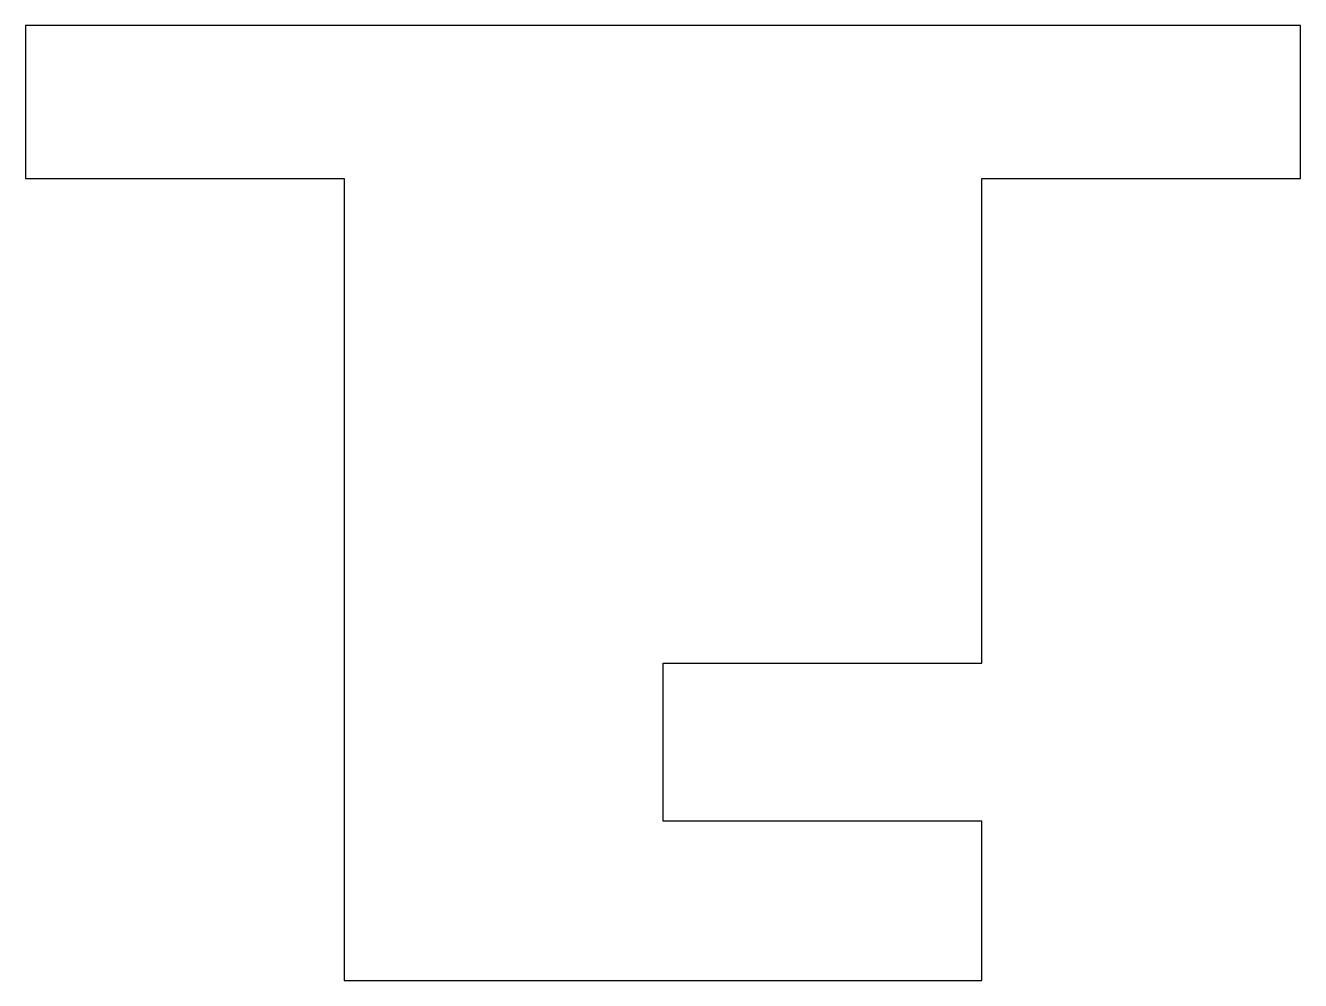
# Model space of a CAD drawing. Header units: millimetres. Extents: x 3270.1 to 3295.5, y 1611.8 to 1630.9.
import ezdxf

# ---------------------------------------------------------------- set-up
doc = ezdxf.new("R2010")
doc.units = ezdxf.units.MM

msp = doc.modelspace()

# ---------------------------------------------------------------- linework, layer by layer
at = {"color": 254, "true_color": 0xcad1ee, "extrusion": (-5.11389e-17, 2.3494e-16, -1)}
for p, q in [((3270.054, 1630.866, 104.113), (3270.054, 1627.818, 104.113)), ((3295.454, 1630.866, 104.113), (3270.054, 1630.866, 104.113)), ((3295.454, 1627.818, 104.113), (3295.454, 1630.866, 104.113)), ((3270.054, 1627.818, 104.113), (3276.404, 1627.818, 104.113)), ((3276.404, 1627.818, 104.113), (3276.404, 1611.84, 104.113)), ((3289.104, 1627.818, 104.113), (3295.454, 1627.818, 104.113)), ((3289.104, 1618.159, 104.113), (3289.104, 1627.818, 104.113)), ((3282.754, 1618.159, 104.113), (3289.104, 1618.159, 104.113)), ((3282.754, 1615.016, 104.113), (3282.754, 1618.159, 104.113)), ((3289.104, 1615.016, 104.113), (3282.754, 1615.016, 104.113)), ((3289.104, 1611.84, 104.113), (3289.104, 1615.016, 104.113)), ((3276.404, 1611.84, 104.113), (3289.104, 1611.84, 104.113))]:
    msp.add_line(p, q, dxfattribs=at)

doc.saveas('drawing.dxf')
